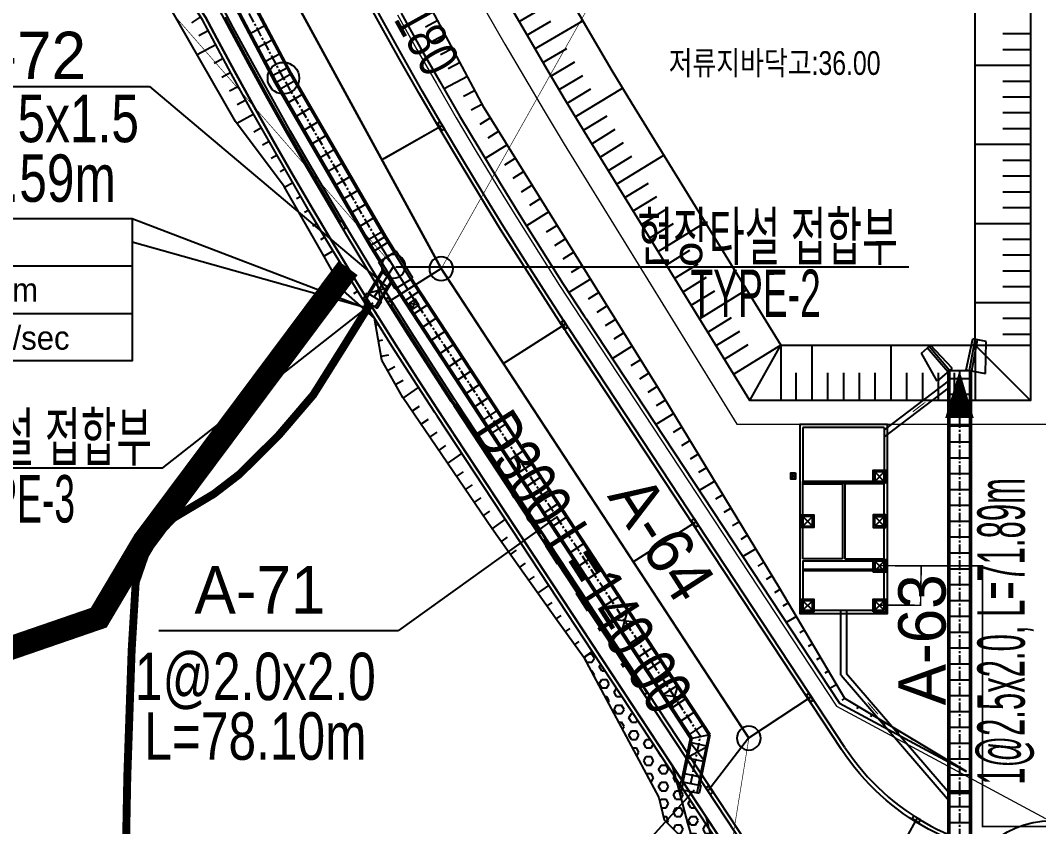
# Model space of a CAD drawing. Extents: x 230860 to 235519, y 342878 to 344985.
# Drawn here: x 231965.2 to 232094, y 344106.3 to 344208.3 of the extents above; entities that cross this region are included whole.
import ezdxf
from ezdxf.enums import TextEntityAlignment as Align

# ---------------------------------------------------------------- set-up
doc = ezdxf.new("R2010")
doc.units = 0
for name, pattern in [('CENTER', [2, 1.25, -0.25, 0.25, -0.25]), ('CENTER2', [1.125, 0.75, -0.125, 0.125, -0.125]), ('DASHED2', [0.375, 0.25, -0.125]), ('HIDDEN', [9.525, 6.35, -3.175]), ('PHANTOM2', [1.25, 0.625, -0.125, 0.125, -0.125, 0.125, -0.125]), ('PHANTOMX2', [5, 2.5, -0.5, 0.5, -0.5, 0.5, -0.5])]:
    doc.linetypes.add(name, pattern=pattern)
for name, color, linetype in [('##L형측구', 8, 'Continuous'), ('##보도', 3, 'Continuous'), ('#00_구역계_금회 변경(210413)', 1, 'Continuous'), ('-중심선', 1, 'HIDDEN'), ('0.basin1', 2, 'Continuous'), ('00.화살표', 7, 'Continuous'), ('___비다짐', 5, 'Continuous'), ('A_기계(1단계)', 1, 'Continuous'), ('BA001', 5, 'Continuous'), ('CE-SLOP-FILL', 9, 'Continuous'), ('PC', 253, 'Continuous'), ('PCBOX', 150, 'Continuous'), ('PCBOX접합부 현장타설', 7, 'Continuous'), ('storm_2호 우수받이', 1, 'Continuous'), ('storm_arrow', 7, 'Continuous'), ('storm_MH', 2, 'Continuous'), ('storm_pipe dia_length', 7, 'Continuous'), ('storm_pipe text', 1, 'Continuous'), ('WOO', 7, 'Continuous'), ('도로시종점', 1, 'Continuous'), ('맨홀지시선', 7, 'Continuous')]:
    doc.layers.add(name, color=color, linetype=linetype)
for name, color, linetype, lineweight in [('00_도로_계획선', 7, 'Continuous', 0), ('0_도로명', 7, 'Continuous', 0), ('__우수외부유입', 1, 'PHANTOMX2', 5), ('storm_pipe', 160, 'Continuous', 30)]:
    doc.layers.add(name, color=color, linetype=linetype, lineweight=lineweight)
doc.styles.get("Standard").update_dxf_attribs({"font": 'Dotum.TTF'})

# ---------------------------------------------------------------- blocks, each defined once
blk = doc.blocks.new('1')
at = {"layer": 'storm_MH', "flags": 128}
blk.add_lwpolyline([(-0.75, 0, 1), (0.75, 0, 1)], format="xyb", close=True, dxfattribs=at)

msp = doc.modelspace()

# ---------------------------------------------------------------- hatches: boundary and pattern name
h = msp.add_hatch()
h.set_pattern_fill('ANSI31', color=0)
h.set_pattern_definition([(135, (-169779.86355, 482038.38835), (-0.08838834765, -0.08838834765), [])])
h.paths.add_polyline_path([(232082.75, 344110.554), (232085.25, 344110.554), (232085.25, 344110.754), (232082.75, 344110.754)])
at = {"layer": '___비다짐'}
h = msp.add_hatch(dxfattribs=at)
h.set_pattern_fill('HEX', color=256, scale=5)
h.set_pattern_definition([(0, (0, 0), (0, 1.0825317547), [0.625, -1.25]), (120, (0, 0), (-0.9375, -0.5412658774), [0.625, -1.25]), (60, (0.625, 0), (-0.9375, 0.5412658774), [0.625, -1.25])])
h.paths.add_polyline_path([(232037.581, 344128.43), (232036.469, 344127.697), (232045.95, 344109.993), (232046.653, 344107.196), (232059.068, 344094.685), (232059.594, 344095.032)])

# ---------------------------------------------------------------- linework, layer by layer
at = {"layer": '##L형측구'}
msp.add_lwpolyline([(232094.558, 344102.341, -0.2521595), (232069.092, 344116.056), (232034.253, 344168.912), (232034.053, 344169.218), (232031.318, 344173.41), (232028.618, 344177.628), (232025.954, 344181.869), (232023.326, 344186.133), (232020.733, 344190.418), (232018.177, 344194.725), (232015.658, 344199.054), (232013.175, 344203.404), (232010.73, 344207.774), (232008.321, 344212.166)], format="xyb", dxfattribs=at)
msp.add_lwpolyline([(232067.598, 344088.341), (232036.911, 344134.898), (232020.477, 344159.831), (232020.136, 344160.35), (232017.414, 344164.527), (232014.729, 344168.72), (232012.079, 344172.936), (232009.464, 344177.173), (232006.882, 344181.431), (232004.337, 344185.711), (232001.826, 344190.011), (231999.351, 344194.332), (231996.911, 344198.673), (231994.507, 344203.033), (231992.139, 344207.414), (231990.822, 344209.897)], dxfattribs=at)
msp.add_lwpolyline([(232067.598, 344088.341), (232036.911, 344134.898), (232020.477, 344159.831), (232020.136, 344160.35), (232017.414, 344164.527), (232014.729, 344168.72), (232012.079, 344172.936), (232009.464, 344177.173), (232006.882, 344181.431), (232004.337, 344185.711), (232001.826, 344190.011), (231999.351, 344194.332), (231996.911, 344198.673), (231994.507, 344203.033), (231992.139, 344207.414), (231990.822, 344209.897)], dxfattribs=at)
at = {"layer": '##보도', "color": 8}
for points in [[(232069.509, 344116.331), (232034.671, 344169.187), (232034.471, 344169.491), (232031.738, 344173.682), (232029.041, 344177.896), (232026.378, 344182.133), (232023.752, 344186.393), (232021.162, 344190.675), (232018.608, 344194.979), (232016.091, 344199.303), (232013.611, 344203.65), (232011.168, 344208.017), (232008.761, 344212.404)], [(232067.328, 344087.841), (232036.493, 344134.623), (232020.06, 344159.556), (232019.717, 344160.077), (232016.994, 344164.255), (232014.307, 344168.452), (232011.655, 344172.672), (232009.037, 344176.912), (232006.454, 344181.174), (232003.906, 344185.457), (232001.393, 344189.76), (231998.917, 344194.085), (231996.474, 344198.43), (231994.068, 344202.793), (231991.698, 344207.178), (231990.39, 344209.644)]]:
    msp.add_lwpolyline(points, dxfattribs=at)
msp.add_lwpolyline([(232069.509, 344116.331, 0.2521595), (232094.558, 344102.841)], format="xyb", dxfattribs=at)
at = {"layer": '#00_구역계_금회 변경(210413)', "linetype": 'PHANTOM2', "ltscale": 20, "const_width": 0.3, "flags": 128}
msp.add_lwpolyline([(232023.898, 344289.364), (232030.531, 344289.026), (232043.601, 344288.138), (232080.14, 344285.346), (232097.92, 344284.293), (232117.754, 344282.993), (232125.614, 344282.399), (232137.55, 344281.631), (232157.734, 344280.228), (232177.728, 344278.951), (232198.023, 344277.905), (232218.42, 344278.857), (232233.264, 344282.106), (232245.282, 344286.376), (232249.795, 344288.107), (232254.246, 344289.994), (232258.628, 344292.034), (232262.937, 344294.225), (232267.168, 344296.565), (232271.314, 344299.05), (232275.372, 344301.678), (232279.336, 344304.445), (232283.201, 344307.347), (232286.964, 344310.383), (232290.618, 344313.547), (232294.161, 344316.836), (232297.587, 344320.246), (232313.67, 344336.818), (232316.517, 344339.652), (232319.461, 344342.385), (232322.497, 344345.015), (232325.623, 344347.537), (232328.835, 344349.95), (232332.128, 344352.249), (232335.499, 344354.434), (232338.943, 344356.5), (232342.458, 344358.445), (232346.037, 344360.267), (232349.678, 344361.964), (232353.376, 344363.533), (232357.125, 344364.974), (232360.922, 344366.284), (232364.763, 344367.461), (232368.642, 344368.504), (232372.554, 344369.412), (232376.496, 344370.184), (232380.463, 344370.818), (232384.449, 344371.315), (232452.997, 344378.651), (232454.948, 344378.828), (232456.904, 344378.941), (232458.862, 344378.99), (232460.821, 344378.975), (232462.779, 344378.896), (232464.733, 344378.753), (232466.681, 344378.546), (232468.621, 344378.276), (232470.552, 344377.943), (232479.652, 344375.902), (232481.041, 344375.59), (232483.596, 344374.968), (232486.45, 344374.273), (232495.009, 344372.461), (232499.081, 344371.599), (232538.644, 344362.748), (232557.298, 344357.07), (232563.106, 344355.345), (232564.403, 344354.983), (232565.712, 344354.665), (232567.03, 344354.392), (232568.357, 344354.162), (232569.691, 344353.978), (232571.031, 344353.839), (232572.374, 344353.745), (232573.72, 344353.696), (232575.067, 344353.693), (232576.413, 344353.734), (232577.757, 344353.822), (232579.097, 344353.954), (232580.432, 344354.131), (232598.835, 344356.893), (232598.835, 344356.893), (232615.69, 344360.429), (232622.221, 344361.986), (232625.865, 344362.855), (232625.865, 344362.855), (232628.057, 344363.164), (232630.257, 344363.409), (232632.463, 344363.589), (232634.674, 344363.704), (232636.887, 344363.755), (232727.023, 344364.533), (232729.387, 344364.517), (232731.749, 344364.427), (232751.97, 344362.95), (232759.941, 344362.231), (232763.82, 344361.752), (232765.63, 344361.529), (232770.755, 344360.805), (232775.792, 344360.018), (232783.656, 344358.526), (232791.466, 344356.778), (232799.216, 344354.778), (232806.896, 344352.526), (232814.499, 344350.026), (232822.017, 344347.28), (232829.441, 344344.291), (232836.764, 344341.061), (232843.979, 344337.596), (232889.108, 344314.57), (232889.481, 344309.391), (232881.341, 344266.254), (232877.499, 344246.611), (232874.945, 344232.517), (232874.271, 344218.268), (232875.134, 344209.776), (232882.429, 344185.035), (232895.612, 344149.82), (232922.066, 344102.477), (232926.514, 344094.161), (232980.514, 344014.161), (233008.876, 343976.936), (233012.741, 343966.88), (233016.145, 343887.735), (233019.822, 343868.381), (233044.8, 343774.592), (233048.514, 343693.67), (233049.441, 343688.235), (233067.194, 343632.173), (233067.437, 343629.126), (233063.809, 343533.354), (233064.439, 343522.175), (233066.65, 343513.19), (233069.773, 343505.386), (233076.074, 343497.513), (233086.501, 343489.662), (233097.943, 343482.445), (233107.682, 343477.119), (233111.504, 343458.117), (233108.754, 343456.627), (233108.754, 343456.627), (233101.78, 343447.36), (233096.55, 343445.52), (233091.07, 343439.83), (233084.14, 343428.36), (233080.25, 343421.92), (233079.96, 343405.11), (233076.11, 343391.99), (233061.15, 343374.45), (233058.66, 343365.76), (233054.631, 343358.506), (233052.7, 343355.03), (233049.51, 343341.3), (233049.77, 343339.48), (233030.245, 343335.193), (232974.33, 343277.97), (232971.95, 343277.48), (232966.13, 343276.28), (232965.81, 343276.07), (232937.137, 343257.61), (232818.11, 343134.97), (232811.86, 343128.78), (232723.615, 343039.09), (232720.48, 343029.84), (232714.93, 343028.2), (232708.85, 343027.68), (232702.89, 343025.34), (232684.48, 343022.24), (232675.86, 343014.96), (232656.64, 343016.47), (232650.39, 343016.96), (232638.289, 343018.529), (232634.217, 343019.058), (232632.486, 343019.083), (232506.755, 343150.979), (232371.045, 343280.518), (232230.117, 343412.802), (232224.857, 343417.715), (232195.632, 343445.009), (232179.037, 343460.762), (232168.555, 343473.181), (232153.897, 343495.289), (232142.471, 343517.128), (232140.188, 343522.455), (232136.055, 343538.551), (232135.467, 343554.863), (232135.387, 343561.34), (232135.248, 343572.67), (232136.365, 343598.107), (232151.049, 343812.635), (232150.562, 343932.138), (232150.55, 343933.659), (232150.434, 343938.657), (232150.199, 343943.652), (232149.845, 343948.639), (232149.373, 343953.617), (232148.782, 343958.582), (232148.073, 343963.531), (232147.246, 343968.462), (232146.302, 343973.373), (232145.242, 343978.259), (232144.066, 343983.118), (232142.774, 343987.949), (232141.367, 343992.747), (232139.847, 343997.51), (232138.214, 344002.236), (232136.469, 344006.921), (232134.612, 344011.564), (232132.646, 344016.161), (232130.571, 344020.71), (232128.388, 344025.208), (232126.099, 344029.654), (232123.704, 344034.043), (232121.206, 344038.374), (232118.605, 344042.644), (232115.903, 344046.851), (232091.852, 344083.341), (232067.899, 344083.341), (232034.824, 344133.522), (232018.39, 344158.455), (232018.044, 344158.981), (232015.314, 344163.17), (232012.618, 344167.381), (232009.957, 344171.614), (232007.331, 344175.868), (232004.739, 344180.144), (232002.183, 344184.442), (231999.662, 344188.759), (231997.177, 344193.098), (231994.727, 344197.457), (231992.313, 344201.835), (231989.935, 344206.234), (231988.663, 344208.633), (231980.325, 344221.579), (231979.44, 344223.353), (231977.24, 344227.856), (231975.075, 344232.377), (231972.948, 344236.916), (231970.858, 344241.471), (231968.806, 344246.044), (231966.791, 344250.634), (231964.813, 344255.24), (231962.874, 344259.861), (231960.973, 344264.499), (231959.109, 344269.152), (231957.284, 344273.821), (231955.497, 344278.503), (231955.072, 344279.647), (231953.749, 344283.201), (231952.039, 344287.912), (231951.662, 344288.978), (231952.635, 344288.989), (231960.846, 344288.871), (231961.863, 344288.878), (231968.729, 344288.926), (231974.518, 344289.119), (231985.163, 344289.397), (231990.881, 344289.479), (232002.63, 344289.477), (232002.63, 344289.477), (232010.957, 344289.395), (232021.545, 344289.37)], close=True, dxfattribs=at)
at = {"layer": '-중심선', "color": 1, "linetype": 'CENTER', "ltscale": 5}
for points in [[(232064.192, 344149.693), (232069.192, 344149.993)], [(232064.192, 344149.993), (232069.192, 344149.693)], [(232069.492, 344149.693), (232074.492, 344149.993)], [(232069.492, 344149.993), (232074.492, 344149.693)]]:
    msp.add_lwpolyline(points, dxfattribs=at)
at = {"layer": '-중심선', "color": 1, "linetype": 'CENTER', "ltscale": 500}
for points in [[(232073.292, 344138.693), (232074.492, 344139.893)], [(232073.292, 344139.893), (232074.492, 344138.693)], [(232064.192, 344133.693), (232065.392, 344134.893)], [(232064.192, 344134.893), (232065.392, 344133.693)], [(232073.292, 344133.693), (232074.492, 344134.893)], [(232073.292, 344134.893), (232074.492, 344133.693)]]:
    msp.add_lwpolyline(points, dxfattribs=at)
at = {"color": 3}
for p, q in [((232068.992, 344125.476), (232068.992, 344133.693)), ((232069.692, 344133.693), (232069.692, 344125.705)), ((232082.75, 344109.482), (232069.012, 344125.421)), ((232069.692, 344125.705), (232082.75, 344110.554))]:
    msp.add_line(p, q, dxfattribs=at)
for points in [[(232082.75, 344162.783), (232074.492, 344156.493)], [(232082.75, 344161.903), (232074.492, 344155.613)]]:
    msp.add_lwpolyline(points, dxfattribs=at)
at = {"elevation": -0.396}
msp.add_lwpolyline([(232063.264, 344151.063), (232063.264, 344150.263), (232062.664, 344150.263), (232062.664, 344151.063)], close=True, dxfattribs=at)
for points in [[(232063.264, 344151.063), (232062.664, 344150.263)], [(232063.264, 344150.263), (232062.664, 344151.063)]]:
    msp.add_lwpolyline(points, dxfattribs=at)
at = {"color": 3}
for points in [[(232073.092, 344149.793), (232073.092, 344151.393), (232074.692, 344151.393), (232074.692, 344149.793)], [(232074.492, 344149.993), (232074.492, 344151.193), (232073.292, 344151.193), (232073.292, 344149.993)], [(232063.992, 344144.143), (232063.992, 344145.743), (232065.592, 344145.743), (232065.592, 344144.143)], [(232065.392, 344144.343), (232065.392, 344145.543), (232064.192, 344145.543), (232064.192, 344144.343)], [(232074.692, 344144.143), (232074.692, 344145.743), (232073.092, 344145.743), (232073.092, 344144.143)], [(232073.292, 344144.343), (232073.292, 344145.543), (232074.492, 344145.543), (232074.492, 344144.343)], [(232073.092, 344138.493), (232073.092, 344140.093), (232074.692, 344140.093), (232074.692, 344138.493)], [(232074.492, 344138.693), (232074.492, 344139.893), (232073.292, 344139.893), (232073.292, 344138.693)], [(232063.992, 344133.493), (232063.992, 344135.093), (232065.592, 344135.093), (232065.592, 344133.493)], [(232073.092, 344133.493), (232073.092, 344135.093), (232074.692, 344135.093), (232074.692, 344133.493)], [(232065.392, 344133.693), (232065.392, 344134.893), (232064.192, 344134.893), (232064.192, 344133.693)], [(232074.492, 344133.693), (232074.492, 344134.893), (232073.292, 344134.893), (232073.292, 344133.693)]]:
    msp.add_lwpolyline(points, close=True, dxfattribs=at)
at = {"color": 1, "linetype": 'CENTER2', "ltscale": 1000}
for points in [[(232073.292, 344149.993), (232074.492, 344151.193)], [(232073.292, 344151.193), (232074.492, 344149.993)], [(232064.192, 344144.343), (232065.392, 344145.543)], [(232064.192, 344145.543), (232065.392, 344144.343)], [(232074.492, 344144.343), (232073.292, 344145.543)], [(232074.492, 344145.543), (232073.292, 344144.343)]]:
    msp.add_lwpolyline(points, dxfattribs=at)
at = {"color": 4, "linetype": 'HIDDEN', "ltscale": 10}
for points in [[(232074.492, 344149.993), (232064.192, 344149.993)], [(232064.192, 344149.693), (232069.192, 344149.693)], [(232074.492, 344149.693), (232069.492, 344149.693)]]:
    msp.add_lwpolyline(points, dxfattribs=at)
at = {"color": 5, "linetype": 'HIDDEN', "ltscale": 0.2, "const_width": 0.2}
for points in [[(232073.784, 344134.323), (232079.077, 344134.315), (232079.156, 344139.318)], [(232073.832, 344139.326), (232086.923, 344139.306), (232086.923, 344106.341), (232132.128, 344106.341)]]:
    msp.add_lwpolyline(points, dxfattribs=at)
for points in [[(232082.75, 344110.754), (232082.75, 344110.554), (232085.25, 344110.554), (232085.25, 344110.754)], [(232082.75, 344110.554), (232085.25, 344110.554), (232085.25, 344110.754), (232082.75, 344110.754)]]:
    msp.add_lwpolyline(points, close=True)
msp.add_lwpolyline([(232082.75, 344110.554), (232084.911, 344110.554)])
at = {"layer": '0.basin1', "linetype": 'DASHED2', "ltscale": 50, "const_width": 3, "flags": 128}
msp.add_lwpolyline([(232006.658, 344176.978), (231980.845, 344142.394), (231975.116, 344132.745), (231924.1, 344115.17), (231907.56, 344092.361), (231900.461, 344047.221), (231817.483, 343996.744), (231792.865, 343987.887), (231744.121, 343977.062), (231725.339, 343957.951), (231727.664, 343932.856), (231730.218, 343913.217), (231707.833, 343904.302), (231661.648, 343905.471), (231632.123, 343898.752), (231614.292, 343878.887), (231582.722, 343863.988), (231549.983, 343849.673), (231526.305, 343829.516), (231495.611, 343827.253), (231476.006, 343830.178), (231465.179, 343829.593), (231453.475, 343820.527), (231439.721, 343787.482), (231437.673, 343753.267), (231437.966, 343744.202), (231457.864, 343691.856), (231480.933, 343630.934), (231492.548, 343560.891), (231507.611, 343513.96), (231542.167, 343521.634), (231582.334, 343511.304), (231608.916, 343503.924), (231666.214, 343509.237), (231675.032, 343510.751), (231707.134, 343521.305), (231742.392, 343518.066), (231760.906, 343519.015), (231800.193, 343535.614), (231826.612, 343547.141), (231874.612, 343536.171), (231943.606, 343518.858), (232013.628, 343487.789), (232039.283, 343477.232), (232080.029, 343431.082), (232133.502, 343373.654), (232187.388, 343336.924), (232214.419, 343317.827), (232227.296, 343329.528), (232237.831, 343343.263), (232244.228, 343352.038), (232258.78, 343360.458), (232277.545, 343359.309), (232291.934, 343354.781)], dxfattribs=at)
at = {"layer": '00.화살표', "color": 5}
for points in [[(232078.1, 344158.801, 0.138, 0.138, 0), (232079.03, 344159.51, 0.461, 0, 0), (232079.731, 344160.043, 0, 0, 0)], [(232073.672, 344120.55, 0.138, 0.138, 0), (232072.909, 344121.436, 0.461, 0, 0), (232072.334, 344122.103, 0, 0, 0)]]:
    msp.add_lwpolyline(points, format="xyseb", dxfattribs=at)
at = {"layer": '00_도로_계획선', "linetype": 'Continuous', "flags": 128}
msp.add_lwpolyline([(232000.455, 344256.123), (232001.776, 344253.206), (232003.837, 344248.759), (232005.936, 344244.327), (232008.071, 344239.913), (232010.244, 344235.52), (232012.454, 344231.144), (232014.702, 344226.787), (232016.986, 344222.448), (232019.307, 344218.13), (232021.664, 344213.832), (232024.058, 344209.553), (232026.488, 344205.295), (232028.953, 344201.059), (232031.456, 344196.843), (232033.994, 344192.648), (232055.822, 344157.235)], dxfattribs=at)
at = {"layer": '00_도로_계획선', "linetype": 'Continuous'}
for points in [[(232012.917, 344208.986), (232015.352, 344204.634), (232017.824, 344200.302), (232020.332, 344195.992), (232022.878, 344191.703), (232025.459, 344187.436), (232028.077, 344183.19), (232030.73, 344178.967), (232033.418, 344174.767), (232036.146, 344170.586), (232036.343, 344170.285), (232068.454, 344121.566)], [(232055.822, 344157.235), (232096, 344157.235)], [(232068.454, 344121.566), (232094.867, 344107.341)]]:
    msp.add_lwpolyline(points, dxfattribs=at)
at = {"layer": '___비다짐'}
for points in [[(232037.581, 344128.43), (232036.469, 344127.697), (232045.95, 344109.993), (232046.653, 344107.196), (232059.068, 344094.685), (232059.594, 344095.032)], [(232059.594, 344095.032), (232037.581, 344128.43)]]:
    msp.add_lwpolyline(points, dxfattribs=at)
at = {"layer": '__우수외부유입', "color": 5, "linetype": 'PHANTOM2', "ltscale": 30, "const_width": 1, "flags": 128}
msp.add_lwpolyline([(231978.402, 344095.277), (231978.73, 344112.671), (231979.278, 344128.603), (231979.793, 344137.24), (231981.483, 344142.126), (231984.547, 344145.339), (231989.659, 344148.389), (231992.894, 344150.874), (231997.831, 344155.765), (232002.259, 344160.939), (232006.081, 344167.019), (232009.447, 344172.441)], dxfattribs=at)
at = {"layer": 'A_기계(1단계)', "color": 4, "ltscale": 2}
for p, q in [((232074.492, 344156.793), (232064.192, 344156.793)), ((232074.492, 344156.793), (232064.192, 344156.793)), ((232064.192, 344156.793), (232064.192, 344149.993)), ((232074.492, 344156.793), (232074.492, 344149.993)), ((232064.192, 344140.193), (232064.192, 344149.693)), ((232069.192, 344149.693), (232069.192, 344140.193)), ((232069.192, 344149.693), (232069.192, 344140.193)), ((232069.492, 344149.693), (232069.492, 344140.193)), ((232069.492, 344149.693), (232069.492, 344140.193)), ((232074.492, 344140.193), (232074.492, 344149.693)), ((232069.192, 344140.193), (232064.192, 344140.193)), ((232069.492, 344140.193), (232074.492, 344140.193))]:
    msp.add_line(p, q, dxfattribs=at)
for points in [[(232063.792, 344157.193), (232063.792, 344133.293), (232074.892, 344133.293), (232074.892, 344157.193)], [(232064.192, 344149.693), (232064.192, 344149.993), (232069.192, 344149.993), (232069.192, 344149.693)], [(232069.492, 344149.693), (232069.492, 344149.993), (232074.492, 344149.993), (232074.492, 344149.693)], [(232074.492, 344133.693), (232074.492, 344139.893), (232064.192, 344139.893), (232064.192, 344133.693)]]:
    msp.add_lwpolyline(points, close=True, dxfattribs=at)
at = {"layer": 'A_기계(1단계)', "color": 4, "linetype": 'HIDDEN', "ltscale": 3}
for points in [[(232064.192, 344138.893), (232074.492, 344138.893)], [(232074.492, 344138.693), (232064.192, 344138.693)]]:
    msp.add_lwpolyline(points, dxfattribs=at)
at = {"layer": 'BA001'}
for points in [[(232051.693, 344099.892, 37.107), (232049.652, 344106.754, 37.122), (232047.928, 344113.182, 36.672), (232047.704, 344113.98, 36.665)], [(232051.904, 344107.608, 36.978), (232053.866, 344099.834, 37.13), (232055.331, 344094.255, 37.138), (232056.085, 344091.176, 37.273), (232057.093, 344088.773, 37.328), (232059.157, 344083.819, 37.771), (232061.102, 344080.644, 37.779), (232062.699, 344078.624, 37.771), (232064.102, 344077.175, 37.787), (232065.732, 344076.232, 37.866), (232074.385, 344073.193, 38.024), (232078.791, 344071.418, 38.024), (232084.813, 344068.8, 38.143), (232090.93, 344065.958, 38.206), (232094.824, 344063.794, 38.309), (232099.773, 344060.289, 38.523), (232105.638, 344055.537, 38.578), (232110.69, 344051.976, 38.578), (232114.107, 344049.582, 38.633), (232115.216, 344048.962, 38.684)]]:
    msp.add_polyline3d(points, dxfattribs=at)
at = {"layer": 'CE-SLOP-FILL', "color": 8}
for p, q in [((232028.294, 344208.183), (232031.334, 344209.917)), ((231987.998, 344208.742), (231986.838, 344207.995)), ((232018.026, 344208.282), (232016.43, 344207.433)), ((232029.289, 344206.447), (232032.314, 344208.208)), ((232030.295, 344204.719), (232036.345, 344208.24)), ((231988.966, 344206.993), (231987.761, 344206.354)), ((232018.965, 344206.516), (232017.388, 344205.677)), ((232093, 344206.589), (232089.5, 344206.589)), ((231989.91, 344205.23), (231987.56, 344203.959)), ((232019.904, 344204.75), (232018.353, 344203.926)), ((232031.301, 344202.99), (232034.326, 344204.751)), ((232093, 344204.589), (232089.5, 344204.589)), ((231990.861, 344203.47), (231989.707, 344202.847)), ((232020.843, 344202.984), (232019.319, 344202.174)), ((232032.318, 344201.268), (232035.328, 344203.054)), ((232093, 344202.589), (232086, 344202.589)), ((231991.812, 344201.711), (231990.68, 344201.099)), ((232021.782, 344201.219), (232018.794, 344199.629)), ((232033.339, 344199.548), (232036.349, 344201.334)), ((231992.776, 344199.959), (231991.664, 344199.346)), ((232022.721, 344199.453), (232021.261, 344198.676)), ((232034.364, 344197.831), (232037.359, 344199.643)), ((232035.399, 344196.12), (232041.389, 344199.743)), ((232093, 344200.589), (232089.5, 344200.589)), ((231993.742, 344198.208), (231992.644, 344197.602)), ((232093, 344198.589), (232089.5, 344198.589)), ((232023.66, 344197.687), (232022.234, 344196.929)), ((231994.714, 344196.46), (231992.583, 344195.262)), ((232024.687, 344195.971), (232023.312, 344195.119)), ((232036.435, 344194.409), (232039.429, 344196.22)), ((232093, 344196.589), (232089.5, 344196.589)), ((231995.694, 344194.716), (231994.744, 344194.182)), ((232025.741, 344194.272), (232024.35, 344193.409)), ((232037.482, 344192.705), (232040.462, 344194.542)), ((232093, 344194.589), (232089.5, 344194.589)), ((231996.674, 344192.973), (231995.839, 344192.503)), ((232026.795, 344192.572), (232023.989, 344190.832)), ((232038.532, 344191.003), (232041.511, 344192.839)), ((232093, 344192.589), (232086, 344192.589)), ((231997.667, 344191.236), (231996.944, 344190.823)), ((232027.85, 344190.873), (232026.437, 344189.996)), ((232039.581, 344189.3), (232042.561, 344191.136)), ((232040.631, 344187.597), (232046.59, 344191.27)), ((232093, 344190.589), (232089.5, 344190.589)), ((231998.661, 344189.501), (231998.046, 344189.149)), ((232028.904, 344189.173), (232027.483, 344188.292)), ((231999.661, 344187.769), (231998.631, 344187.167)), ((232093, 344188.589), (232089.5, 344188.589)), ((232029.958, 344187.473), (232028.535, 344186.591)), ((232041.68, 344185.895), (232044.66, 344187.731)), ((232093, 344186.589), (232089.5, 344186.589)), ((232000.67, 344186.042), (232000.148, 344185.737)), ((232031.012, 344185.774), (232029.587, 344184.89)), ((232042.73, 344184.192), (232045.709, 344186.029)), ((232001.678, 344184.315), (232001.151, 344184.007)), ((232032.067, 344184.074), (232029.221, 344182.309)), ((232043.779, 344182.49), (232046.759, 344184.326)), ((232093, 344184.589), (232089.5, 344184.589)), ((232002.699, 344182.595), (232002.162, 344182.275)), ((232044.829, 344180.787), (232047.808, 344182.624)), ((232045.878, 344179.085), (232051.837, 344182.758)), ((232033.121, 344182.375), (232031.703, 344181.495)), ((232093, 344182.589), (232086, 344182.589)), ((232003.722, 344180.876), (232003.171, 344180.549)), ((232034.175, 344180.675), (232032.763, 344179.799)), ((232093, 344180.589), (232089.5, 344180.589)), ((232004.75, 344179.161), (232003.622, 344178.477)), ((232035.229, 344178.976), (232033.83, 344178.107)), ((232046.927, 344177.382), (232049.907, 344179.219)), ((232005.787, 344177.451), (232005.191, 344177.089)), ((232047.977, 344175.68), (232050.956, 344177.516)), ((232093, 344178.589), (232089.5, 344178.589)), ((232036.284, 344177.276), (232034.896, 344176.415)), ((232093, 344176.589), (232089.5, 344176.589)), ((232006.824, 344175.74), (232006.195, 344175.359)), ((232037.338, 344175.577), (232034.596, 344173.876)), ((232049.026, 344173.977), (232052.006, 344175.814)), ((232007.873, 344174.038), (232007.356, 344173.719)), ((232038.392, 344173.877), (232037.041, 344173.039)), ((232050.076, 344172.274), (232053.055, 344174.111)), ((232051.125, 344170.572), (232057.084, 344174.245)), ((232093, 344174.589), (232089.5, 344174.589)), ((232008.924, 344172.336), (232008.666, 344172.177)), ((232093, 344172.589), (232086, 344172.589)), ((232039.447, 344172.177), (232038.115, 344171.351)), ((232010.138, 344169.752), (232010.497, 344169.816)), ((232040.501, 344170.478), (232039.192, 344169.666)), ((232052.175, 344168.869), (232055.154, 344170.706)), ((232093, 344170.589), (232089.5, 344170.589)), ((232041.555, 344168.778), (232040.27, 344167.981)), ((232053.224, 344167.167), (232056.204, 344169.003)), ((232093, 344168.589), (232089.5, 344168.589)), ((232010.49, 344167.783), (232011.067, 344167.886)), ((232054.274, 344165.464), (232057.253, 344167.301)), ((232065.354, 344160.235), (232065.354, 344167.235)), ((232075.354, 344160.235), (232075.354, 344167.235)), ((232010.841, 344165.814), (232011.822, 344165.99)), ((232042.609, 344167.079), (232040.086, 344165.514)), ((232043.664, 344165.379), (232042.425, 344164.611)), ((232011.662, 344164.013), (232012.591, 344164.529)), ((232044.718, 344163.68), (232043.503, 344162.926)), ((232063.354, 344160.235), (232063.354, 344163.735)), ((232067.354, 344160.235), (232067.354, 344163.735)), ((232069.354, 344160.235), (232069.354, 344163.735)), ((232071.354, 344160.235), (232071.354, 344163.735)), ((232073.354, 344160.235), (232073.354, 344163.735)), ((232077.354, 344160.235), (232077.354, 344163.735)), ((232079.354, 344160.235), (232079.354, 344163.735)), ((232081.354, 344160.235), (232081.354, 344163.735)), ((232083.354, 344160.235), (232083.354, 344163.735)), ((232012.634, 344162.265), (232013.617, 344162.811)), ((232013.612, 344160.52), (232015.572, 344161.858)), ((232045.772, 344161.98), (232044.581, 344161.241)), ((232014.738, 344158.868), (232015.702, 344159.525)), ((232046.81, 344160.271), (232045.643, 344159.562)), ((232047.848, 344158.561), (232045.577, 344157.182)), ((232015.865, 344157.216), (232016.811, 344157.861)), ((232048.886, 344156.852), (232047.783, 344156.181)), ((232016.992, 344155.563), (232017.925, 344156.2)), ((232018.119, 344153.911), (232019.039, 344154.538)), ((232049.924, 344155.142), (232048.852, 344154.491)), ((232019.245, 344152.258), (232021.06, 344153.496)), ((232050.962, 344153.432), (232049.922, 344152.801)), ((232052, 344151.723), (232050.992, 344151.11)), ((232020.372, 344150.606), (232021.266, 344151.216)), ((232021.499, 344148.954), (232022.38, 344149.555)), ((232053.038, 344150.013), (232051.084, 344148.827)), ((232022.626, 344147.301), (232023.494, 344147.893)), ((232054.076, 344148.304), (232053.131, 344147.73)), ((232055.114, 344146.594), (232054.201, 344146.039)), ((232023.753, 344145.649), (232024.608, 344146.232)), ((232024.88, 344143.997), (232026.545, 344145.173)), ((232056.152, 344144.884), (232055.27, 344144.349)), ((232026.034, 344142.363), (232026.84, 344142.933)), ((232057.19, 344143.175), (232056.34, 344142.659)), ((232058.228, 344141.465), (232056.592, 344140.472)), ((232027.188, 344140.73), (232027.968, 344141.281)), ((232028.342, 344139.096), (232029.095, 344139.629)), ((232059.266, 344139.756), (232058.479, 344139.278)), ((232029.496, 344137.463), (232030.223, 344137.977)), ((232060.304, 344138.046), (232059.549, 344137.588)), ((232030.65, 344135.829), (232032.051, 344136.82)), ((232061.341, 344136.336), (232060.613, 344135.905)), ((232031.804, 344134.196), (232032.478, 344134.672)), ((232062.36, 344134.615), (232061.674, 344134.209)), ((232032.958, 344132.562), (232033.606, 344133.02)), ((232063.379, 344132.894), (232062.089, 344132.131)), ((232034.127, 344130.94), (232034.737, 344131.38)), ((232064.398, 344131.173), (232063.795, 344130.816)), ((232035.298, 344129.319), (232035.873, 344129.734)), ((232065.417, 344129.452), (232064.855, 344129.12)), ((232036.469, 344127.697), (232037.55, 344128.478)), ((232066.436, 344127.731), (232065.916, 344127.423)), ((232067.455, 344126.01), (232066.976, 344125.727)), ((232068.474, 344124.289), (232067.599, 344123.771)), ((232069.493, 344122.569), (232069.097, 344122.334)), ((232071.195, 344121.525), (232070.997, 344121.198)), ((232072.908, 344120.494), (232072.736, 344120.207)), ((232074.622, 344119.463), (232074.474, 344119.217)), ((232076.335, 344118.431), (232076.089, 344118.022)), ((232078.049, 344117.4), (232077.95, 344117.236)), ((232079.762, 344116.369), (232079.689, 344116.246)), ((232081.476, 344115.337), (232081.427, 344115.255)), ((232083.19, 344114.306), (232083.165, 344114.265))]:
    msp.add_line(p, q, dxfattribs=at)
for points in [[(232084.903, 344113.275), (232069.511, 344122.539), (232061.281, 344136.436), (232045.794, 344161.945), (232023.889, 344197.258), (232002.676, 344237.148), (231993.811, 344256.121), (231987.665, 344271.353), (231993.789, 344279.519), (232020.088, 344281.888), (232067.909, 344280.765)], [(232009.98, 344170.638), (232006.068, 344174.076), (232003.639, 344178.446), (231998.563, 344187.286), (231992.395, 344195.512), (231982.241, 344213.251), (231972.669, 344231.461), (231964.58, 344250.248), (231960.849, 344263.034), (231957.243, 344269.331), (231957.744, 344271.271)], [(232009.98, 344170.638), (232009.533, 344171.35), (232006.904, 344175.607), (232004.31, 344179.887), (232001.752, 344184.188), (231999.229, 344188.509), (231996.742, 344192.851), (231994.29, 344197.214), (231991.874, 344201.595), (231989.494, 344205.998), (231988.231, 344208.38), (231979.89, 344221.331), (231978.992, 344223.131), (231976.79, 344227.638), (231974.623, 344232.163), (231972.495, 344236.706), (231970.403, 344241.265), (231968.349, 344245.842), (231966.332, 344250.434), (231964.353, 344255.045), (231962.413, 344259.67), (231960.509, 344264.311), (231958.644, 344268.968), (231957.744, 344271.271)], [(232093, 344252.84), (232093, 344160.235), (232057.497, 344160.235), (232036.554, 344194.211), (232034.029, 344198.385), (232031.54, 344202.579), (232029.087, 344206.793), (232026.67, 344211.029)], [(232035.152, 344210.288), (232037.575, 344206.126), (232040.034, 344201.983), (232042.528, 344197.859), (232061.405, 344167.235), (232086, 344167.235), (232086, 344218.548)], [(232013.354, 344209.228), (232015.787, 344204.88), (232018.257, 344200.552), (232020.763, 344196.245), (232023.307, 344191.96), (232025.886, 344187.696), (232028.501, 344183.454), (232031.152, 344179.235), (232033.838, 344175.038), (232036.564, 344170.859), (232036.761, 344170.559), (232068.802, 344121.946), (232084.903, 344113.275)], [(232036.469, 344127.697), (232033.088, 344132.378), (232024.872, 344144.007), (232013.565, 344160.588), (232010.927, 344165.335), (232009.98, 344170.638)], [(232037.581, 344128.43), (232034.406, 344133.247), (232017.973, 344158.18), (232017.626, 344158.707), (232014.894, 344162.899), (232012.196, 344167.113), (232009.98, 344170.638)], [(232061.405, 344167.235), (232055.446, 344163.562)], [(232057.497, 344160.235), (232061.405, 344167.235)], [(232061.405, 344167.235), (232061.405, 344160.235)], [(232086, 344167.235), (232093, 344160.235)], [(232086, 344167.235), (232093, 344167.235)], [(232086, 344167.235), (232086, 344160.235)]]:
    msp.add_lwpolyline(points, dxfattribs=at)
at = {"layer": 'PC', "color": 1}
for p, q in [((232079.174, 344166.228), (232080.352, 344167.233)), ((232083.066, 344164.294), (232080.352, 344167.233)), ((232084.842, 344164.103), (232085.69, 344168.012)), ((232085.25, 344164.025), (232086, 344167.953)), ((232085.545, 344163.969), (232086.295, 344167.896)), ((232087.361, 344167.693), (232085.69, 344168.012)), ((232087.288, 344163.636), (232087.361, 344167.693)), ((232081.172, 344162.678), (232079.174, 344166.228)), ((232082.522, 344163.83), (232079.927, 344166.871)), ((232082.75, 344164.025), (232080.156, 344167.065)), ((232083.066, 344164.294), (232081.172, 344162.678)), ((232084.842, 344164.103), (232087.288, 344163.636))]:
    msp.add_line(p, q, dxfattribs=at)
at = {"layer": 'PCBOX'}
for p, q in [((231999.518, 344201.568), (231988.412, 344222.575)), ((231997.453, 344200.425), (231986.304, 344221.514)), ((231997.61, 344200.512), (231986.464, 344221.595)), ((231999.36, 344201.481), (231988.251, 344222.494)), ((231994.178, 344206.618), (231996.265, 344207.721)), ((231995.116, 344204.845), (231997.202, 344205.948)), ((231996.054, 344203.071), (231998.14, 344204.174)), ((231996.991, 344201.298), (231999.077, 344202.401)), ((231997.453, 344200.425), (231999.518, 344201.568)), ((231997.947, 344199.57), (231999.99, 344200.752)), ((232011.274, 344180.904), (231999.36, 344201.481)), ((232011.428, 344180.996), (231999.518, 344201.568)), ((232009.402, 344179.785), (231997.453, 344200.425)), ((232009.557, 344179.877), (231997.61, 344200.512)), ((231998.953, 344197.834), (232000.995, 344199.016)), ((231999.958, 344196.098), (232002, 344197.28)), ((232000.963, 344194.362), (232003.005, 344195.544)), ((232001.968, 344192.626), (232004.01, 344193.808)), ((232002.973, 344190.89), (232005.015, 344192.072)), ((232003.978, 344189.154), (232006.02, 344190.336)), ((232004.983, 344187.418), (232007.026, 344188.6)), ((232005.988, 344185.682), (232008.031, 344186.864)), ((232006.993, 344183.946), (232009.036, 344185.128)), ((232007.998, 344182.21), (232010.041, 344183.392)), ((232009.004, 344180.474), (232011.046, 344181.656)), ((232009.402, 344179.785), (232011.428, 344180.996)), ((232009.841, 344179.074), (232011.849, 344180.314)), ((232011.636, 344178.412), (232010.415, 344180.39)), ((232012.487, 344178.938), (232011.274, 344180.904)), ((232012.64, 344179.032), (232011.428, 344180.996)), ((232010.632, 344177.793), (232009.402, 344179.785)), ((232010.785, 344177.887), (232009.557, 344179.877)), ((232010.53, 344177.73), (232012.742, 344179.095)), ((232014.588, 344175.534), (232012.487, 344178.938)), ((232014.844, 344175.692), (232012.742, 344179.095)), ((232005.787, 344177.451), (232005.191, 344177.089)), ((232012.631, 344174.326), (232010.53, 344177.73)), ((232012.886, 344174.483), (232010.785, 344177.887)), ((232013.737, 344175.009), (232011.636, 344178.412)), ((232009.201, 344173.77), (232011.093, 344176.818)), ((232009.337, 344173.686), (232011.187, 344176.666)), ((232009.974, 344173.29), (232012.393, 344177.187)), ((232006.824, 344175.74), (232006.195, 344175.359)), ((232010.259, 344175.475), (232011.805, 344174.515)), ((232010.259, 344175.475), (232010.747, 344172.811)), ((232010.611, 344172.895), (232012.067, 344175.24)), ((232010.747, 344172.811), (232012.161, 344175.088)), ((232012.631, 344174.326), (232014.844, 344175.692)), ((232013.205, 344173.625), (232015.197, 344174.891)), ((232014.201, 344174.258), (232013.737, 344175.009)), ((232015.045, 344174.794), (232014.588, 344175.534)), ((232015.197, 344174.891), (232014.741, 344175.628)), ((232052.481, 344117.96), (232015.197, 344174.891)), ((232008.555, 344172.995), (232009.082, 344173.844)), ((232008.809, 344172.836), (232009.337, 344173.686)), ((232009.082, 344173.844), (232010.866, 344172.737)), ((232011.805, 344174.515), (232009.201, 344173.77)), ((232013.205, 344173.625), (232012.733, 344174.389)), ((232013.357, 344173.721), (232012.886, 344174.483)), ((232049.973, 344117.481), (232013.205, 344173.625)), ((232050.165, 344117.517), (232013.357, 344173.721)), ((232013.752, 344172.789), (232015.727, 344174.082)), ((232052.29, 344117.923), (232015.045, 344174.794)), ((232008.555, 344172.995), (232010.339, 344171.887)), ((232010.084, 344172.045), (232010.611, 344172.895)), ((232010.339, 344171.887), (232010.866, 344172.737)), ((232014.851, 344171.111), (232016.826, 344172.404)), ((232015.95, 344169.433), (232017.925, 344170.726)), ((232017.049, 344167.755), (232019.024, 344169.047)), ((232018.148, 344166.076), (232020.123, 344167.369)), ((232019.247, 344164.398), (232021.222, 344165.691)), ((232020.346, 344162.72), (232022.321, 344164.013)), ((232082.53, 344164.025), (232082.53, 344099.327)), ((232082.53, 344164.025), (232085.47, 344164.025)), ((232082.75, 344164.025), (232082.75, 344099.327)), ((232085.25, 344164.025), (232085.25, 344099.327)), ((232085.47, 344164.025), (232085.47, 344099.327)), ((232021.445, 344161.042), (232023.42, 344162.335)), ((232082.53, 344163.019), (232085.47, 344163.019)), ((232082.53, 344161.013), (232085.47, 344161.013)), ((232022.544, 344159.364), (232024.519, 344160.657)), ((232023.643, 344157.686), (232025.618, 344158.979)), ((232082.53, 344159.007), (232085.47, 344159.007)), ((232024.742, 344156.007), (232026.717, 344157.3)), ((232082.53, 344157.001), (232085.47, 344157.001)), ((232025.842, 344154.329), (232027.816, 344155.622)), ((232082.53, 344154.995), (232085.47, 344154.995)), ((232026.941, 344152.651), (232028.915, 344153.944)), ((232082.53, 344152.989), (232085.47, 344152.989)), ((232028.04, 344150.973), (232030.014, 344152.266)), ((232029.139, 344149.295), (232031.113, 344150.588)), ((232082.53, 344150.983), (232085.47, 344150.983)), ((232030.238, 344147.617), (232032.212, 344148.91)), ((232082.53, 344148.977), (232085.47, 344148.977)), ((232031.337, 344145.939), (232033.311, 344147.232)), ((232082.53, 344146.971), (232085.47, 344146.971)), ((232032.436, 344144.26), (232034.41, 344145.553)), ((232082.53, 344144.965), (232085.47, 344144.965)), ((232033.535, 344142.582), (232035.509, 344143.875)), ((232082.53, 344142.959), (232085.47, 344142.959)), ((232034.634, 344140.904), (232036.608, 344142.197)), ((232035.733, 344139.226), (232037.707, 344140.519)), ((232082.53, 344140.953), (232085.47, 344140.953)), ((232036.832, 344137.548), (232038.806, 344138.841)), ((232082.53, 344138.947), (232085.47, 344138.947)), ((232037.931, 344135.87), (232039.905, 344137.163)), ((232082.53, 344136.941), (232085.47, 344136.941)), ((232039.03, 344134.191), (232041.004, 344135.484)), ((232082.53, 344134.935), (232085.47, 344134.935)), ((232040.129, 344132.513), (232042.103, 344133.806)), ((232041.228, 344130.835), (232042.103, 344133.806)), ((232043.202, 344132.128), (232040.129, 344132.513)), ((232082.53, 344132.929), (232085.47, 344132.929)), ((232041.228, 344130.835), (232043.202, 344132.128)), ((232042.166, 344129.402), (232044.141, 344130.695)), ((232082.53, 344130.923), (232085.47, 344130.923)), ((232043.265, 344127.724), (232045.24, 344129.017)), ((232082.53, 344128.917), (232085.47, 344128.917)), ((232044.364, 344126.046), (232046.339, 344127.339)), ((232082.53, 344126.911), (232085.47, 344126.911)), ((232045.463, 344124.368), (232047.438, 344125.661)), ((232082.53, 344124.905), (232085.47, 344124.905)), ((232046.402, 344122.935), (232048.376, 344124.228)), ((232048.376, 344124.228), (232047.501, 344121.257)), ((232049.475, 344122.55), (232046.402, 344122.935)), ((232047.501, 344121.257), (232049.475, 344122.55)), ((232082.53, 344122.899), (232085.47, 344122.899)), ((232048.6, 344119.578), (232050.574, 344120.871)), ((232082.53, 344120.893), (232085.47, 344120.893)), ((232049.699, 344117.9), (232051.673, 344119.193)), ((232082.53, 344118.887), (232085.47, 344118.887)), ((232048.85, 344112.011), (232049.973, 344117.481)), ((232049.026, 344111.975), (232050.165, 344117.517)), ((232049.873, 344116.99), (232052.184, 344116.515)), ((232051.781, 344114.55), (232049.873, 344116.99)), ((232049.973, 344117.481), (232052.481, 344117.96)), ((232050.985, 344111.572), (232052.29, 344117.923)), ((232051.161, 344111.536), (232052.481, 344117.96)), ((232049.469, 344115.025), (232052.184, 344116.515)), ((232082.53, 344116.881), (232085.47, 344116.881)), ((232049.469, 344115.025), (232051.781, 344114.55)), ((232082.53, 344114.875), (232085.47, 344114.875)), ((232049.065, 344113.06), (232051.377, 344112.585)), ((232048.732, 344112.035), (232048.531, 344111.055)), ((232048.732, 344112.035), (232051.279, 344111.512)), ((232049.026, 344111.975), (232048.825, 344110.995)), ((232082.53, 344112.869), (232085.47, 344112.869)), ((232048.531, 344111.055), (232051.078, 344110.532)), ((232050.985, 344111.572), (232050.784, 344110.593)), ((232051.279, 344111.512), (232051.078, 344110.532)), ((232082.53, 344110.863), (232085.47, 344110.863)), ((232082.53, 344108.857), (232085.47, 344108.857)), ((232082.53, 344106.851), (232085.47, 344106.851))]:
    msp.add_line(p, q, dxfattribs=at)
at = {"layer": 'PCBOX', "linetype": 'CENTER'}
for p, q in [((231998.485, 344200.996), (231987.358, 344222.044)), ((232010.415, 344180.39), (231998.485, 344200.996)), ((232051.227, 344117.72), (232014.201, 344174.258)), ((232084, 344164.025), (232084, 344099.037)), ((232050.005, 344111.773), (232051.227, 344117.72))]:
    msp.add_line(p, q, dxfattribs=at)
at = {"layer": 'PCBOX'}
msp.add_lwpolyline([(232014.373, 344172.535), (232014.866, 344171.782), (232015.619, 344172.275), (232015.126, 344173.028)], close=True, dxfattribs=at)
for points in [[(232015.619, 344172.275), (232014.373, 344172.535)], [(232014.866, 344171.782), (232015.126, 344173.028)]]:
    msp.add_lwpolyline(points, dxfattribs=at)
msp.add_circle((231998.485, 344200.996), 2, dxfattribs=at)
at = {"layer": 'PCBOX접합부 현장타설'}
for p, q in [((232012.716, 344177.114), (232077.607, 344177.114)), ((231983.217, 344151.701), (232009.84, 344172.586)), ((231947.93, 344151.701), (231983.217, 344151.701)), ((232050.436, 344110.931), (232029.96, 344088.354))]:
    msp.add_line(p, q, dxfattribs=at)
at = {"layer": 'storm_2호 우수받이'}
for p, q in [((232018.581, 344195.026), (232010.94, 344190.659)), ((232018.581, 344195.026), (232011.203, 344190.809)), ((232011.672, 344172.645), (232018.444, 344176.902)), ((232034.197, 344169.912), (232026.179, 344164.814)), ((232050.706, 344144.858), (232042.688, 344139.761)), ((232065.229, 344122.737), (232057.297, 344117.51)), ((232057.297, 344117.51), (232052.185, 344110.816)), ((232078.629, 344107.418), (232071.966, 344095.341))]:
    msp.add_line(p, q, dxfattribs=at)
for points in [[(232005.697, 344182.837), (232004.078, 344185.559), (232001.566, 344189.86), (231999.09, 344194.184), (231996.649, 344198.527), (231994.244, 344202.889), (231991.875, 344207.272), (231991.121, 344208.694)], [(232030.937, 344143.417), (232020.227, 344159.666), (232019.885, 344160.186), (232017.162, 344164.364), (232014.476, 344168.56), (232012.125, 344172.299)], [(232043.759, 344123.963), (232036.66, 344134.733), (232031.487, 344142.582)]]:
    msp.add_lwpolyline(points, dxfattribs=at)
for points in [[(232017.982, 344195.252), (232018.491, 344194.392), (232018.835, 344194.595), (232018.326, 344195.456)], [(232017.982, 344195.252), (232018.491, 344194.392), (232018.835, 344194.595), (232018.326, 344195.456)], [(232005.525, 344182.735), (232006.036, 344181.875), (232006.38, 344182.079), (232005.869, 344182.939)], [(232011.427, 344173.043), (232011.951, 344172.192), (232012.291, 344172.401), (232011.767, 344173.253)], [(232033.598, 344170.139), (232034.107, 344169.278), (232034.452, 344169.482), (232033.943, 344170.342)], [(232033.598, 344170.139), (232034.107, 344169.278), (232034.452, 344169.482), (232033.943, 344170.342)], [(232050.097, 344145.055), (232050.649, 344144.221), (232050.982, 344144.441), (232050.43, 344145.275)], [(232050.097, 344145.055), (232050.649, 344144.221), (232050.982, 344144.441), (232050.43, 344145.275)], [(232030.772, 344143.31), (232031.316, 344142.471), (232031.651, 344142.689), (232031.107, 344143.528)], [(232043.594, 344123.856), (232044.138, 344123.017), (232044.474, 344123.235), (232043.93, 344124.074)], [(232043.594, 344123.856), (232044.138, 344123.017), (232044.474, 344123.235), (232043.93, 344124.074)], [(232064.62, 344122.934), (232065.172, 344122.1), (232065.505, 344122.321), (232064.953, 344123.154)], [(232064.62, 344122.934), (232065.172, 344122.1), (232065.505, 344122.321), (232064.953, 344123.154)], [(232051.909, 344111.233), (232052.461, 344110.399), (232052.794, 344110.62), (232052.242, 344111.454)], [(232077.994, 344107.336), (232078.849, 344106.817), (232079.057, 344107.159), (232078.202, 344107.678)]]:
    msp.add_lwpolyline(points, close=True, dxfattribs=at)
at = {"layer": 'storm_arrow'}
msp.add_lwpolyline([(232084, 344164.025, 0, 3.6, 0), (232084, 344158.025, 0, 2.977, 0)], format="xyseb", dxfattribs=at)
at = {"layer": 'storm_pipe', "const_width": 0.3, "flags": 128}
msp.add_lwpolyline([(231985.487, 344237.31), (232018.454, 344176.887), (232057.355, 344117.51)], dxfattribs=at)
at = {"layer": 'storm_pipe text', "color": 6}
for p, q in [((231950.383, 344199.935), (231981.545, 344199.935)), ((231981.545, 344199.935), (232011.074, 344175.063))]:
    msp.add_line(p, q, dxfattribs=at)
for points in [[(232032.898, 344145.363), (232013.03, 344131.129)], [(231982.701, 344131.129), (232013.03, 344131.129)]]:
    msp.add_lwpolyline(points, dxfattribs=at)
at = {"layer": 'WOO'}
for p, q in [((231924.351, 344183.241, 39.056), (231979.351, 344183.241, 39.056)), ((231924.351, 344177.241, 39.056), (231979.351, 344177.241, 39.056)), ((231924.351, 344171.241, 39.056), (231979.351, 344171.241, 39.056))]:
    msp.add_line(p, q, dxfattribs=at)
at = {"layer": 'WOO', "elevation": 39.056}
msp.add_lwpolyline([(231924.351, 344165.241), (231924.351, 344183.241), (231979.351, 344183.241), (231979.351, 344165.241)], close=True, dxfattribs=at)
at = {"layer": 'WOO', "elevation": 35.683}
msp.add_lwpolyline([(231979.351, 344183.241), (232008.898, 344171.959), (231979.351, 344180.241)], dxfattribs=at)
at = {"layer": '도로시종점'}
msp.add_circle((232095.676, 344095.342), 11.733, dxfattribs=at)
at = {"layer": '맨홀지시선', "color": 30, "const_width": 0.08}
for points in [[(231956.321, 344213.896), (231980.333, 344213.896), (232012.393, 344177.187)], [(232018.445, 344176.902), (232039.216, 344213.814), (232064.653, 344213.956)], [(232057.355, 344117.51), (232051.949, 344084.111), (232025.184, 344084.111)]]:
    msp.add_lwpolyline(points, dxfattribs=at)

# ---------------------------------------------------------------- block references
at = {"layer": 'storm_MH', "xscale": 2, "yscale": 2, "zscale": 2}
for p in [(232012.393, 344177.187), (232018.444, 344176.902), (232057.355, 344117.51)]:
    msp.add_blockref('1', p, dxfattribs=at)

# ---------------------------------------------------------------- texts
at = {"layer": '0_도로명', "color": 1, "width": 0.8}
msp.add_text('중(보)1-180', height=5, rotation=298.95542, dxfattribs=at).set_placement((232003.554, 344224.372, -76.903))
at = {"layer": 'PCBOX접합부 현장타설', "ltscale": 22, "width": 0.6}
for s, p in [('현장타설 접합부', (232059.736, 344177.985)), ('TYPE-2', (232058.218, 344170.78)), ('현장타설 접합부', (231965.391, 344152.608)), ('TYPE-3', (231963.873, 344144.783))]:
    msp.add_text(s, height=6, rotation=0.03924, dxfattribs=at).set_placement(p, align=Align.CENTER)
at = {"layer": 'storm_pipe dia_length', "color": 0, "width": 0.8}
msp.add_text('저류지바닥고:36.00', height=3, dxfattribs=at).set_placement((232060.616, 344201.408), align=Align.CENTER)
at = {"layer": 'storm_pipe dia_length', "width": 0.8}
for s, p in [('1@1.5x1.5', (231964.975, 344192.891)), ('L=5.59m', (231964.975, 344185.351)), ('1@2.0x2.0', (231994.932, 344122.316)), ('L=78.10m', (231994.932, 344114.776))]:
    msp.add_text(s, height=6, dxfattribs=at).set_placement(p, align=Align.CENTER)
msp.add_text('D300 L=140.00', height=6, rotation=302.68768, dxfattribs=at).set_placement((232033.852, 344138.172), align=Align.CENTER)
at = {"layer": 'storm_pipe text', "color": 2}
for s, p in [('A-72', (231965.222, 344200.871)), ('A-71', (231995.513, 344133.268))]:
    msp.add_text(s, height=6, dxfattribs=at).set_placement(p, align=Align.CENTER)
for s, rotation, p in [('A-64', 302.70311, (232043.858, 344141.141)), ('A-63', 90, (232082.256, 344129.949))]:
    msp.add_text(s, height=6, rotation=rotation, dxfattribs=at).set_placement(p, align=Align.CENTER)
at = {"layer": 'storm_pipe text', "color": 7, "width": 0.5}
msp.add_text('1@2.5x2.0, L=71.89m', height=6, rotation=90, dxfattribs=at).set_placement((232092.262, 344131.017), align=Align.CENTER)
at = {"layer": 'WOO'}
for s, p in [('L=1.037km', (231947.914, 344172.72, 39.056)), ('Q=8.43㎥/sec', (231947.146, 344166.645, 39.056))]:
    msp.add_text(s, height=3, dxfattribs=at).set_placement(p)

doc.saveas('drawing.dxf')
